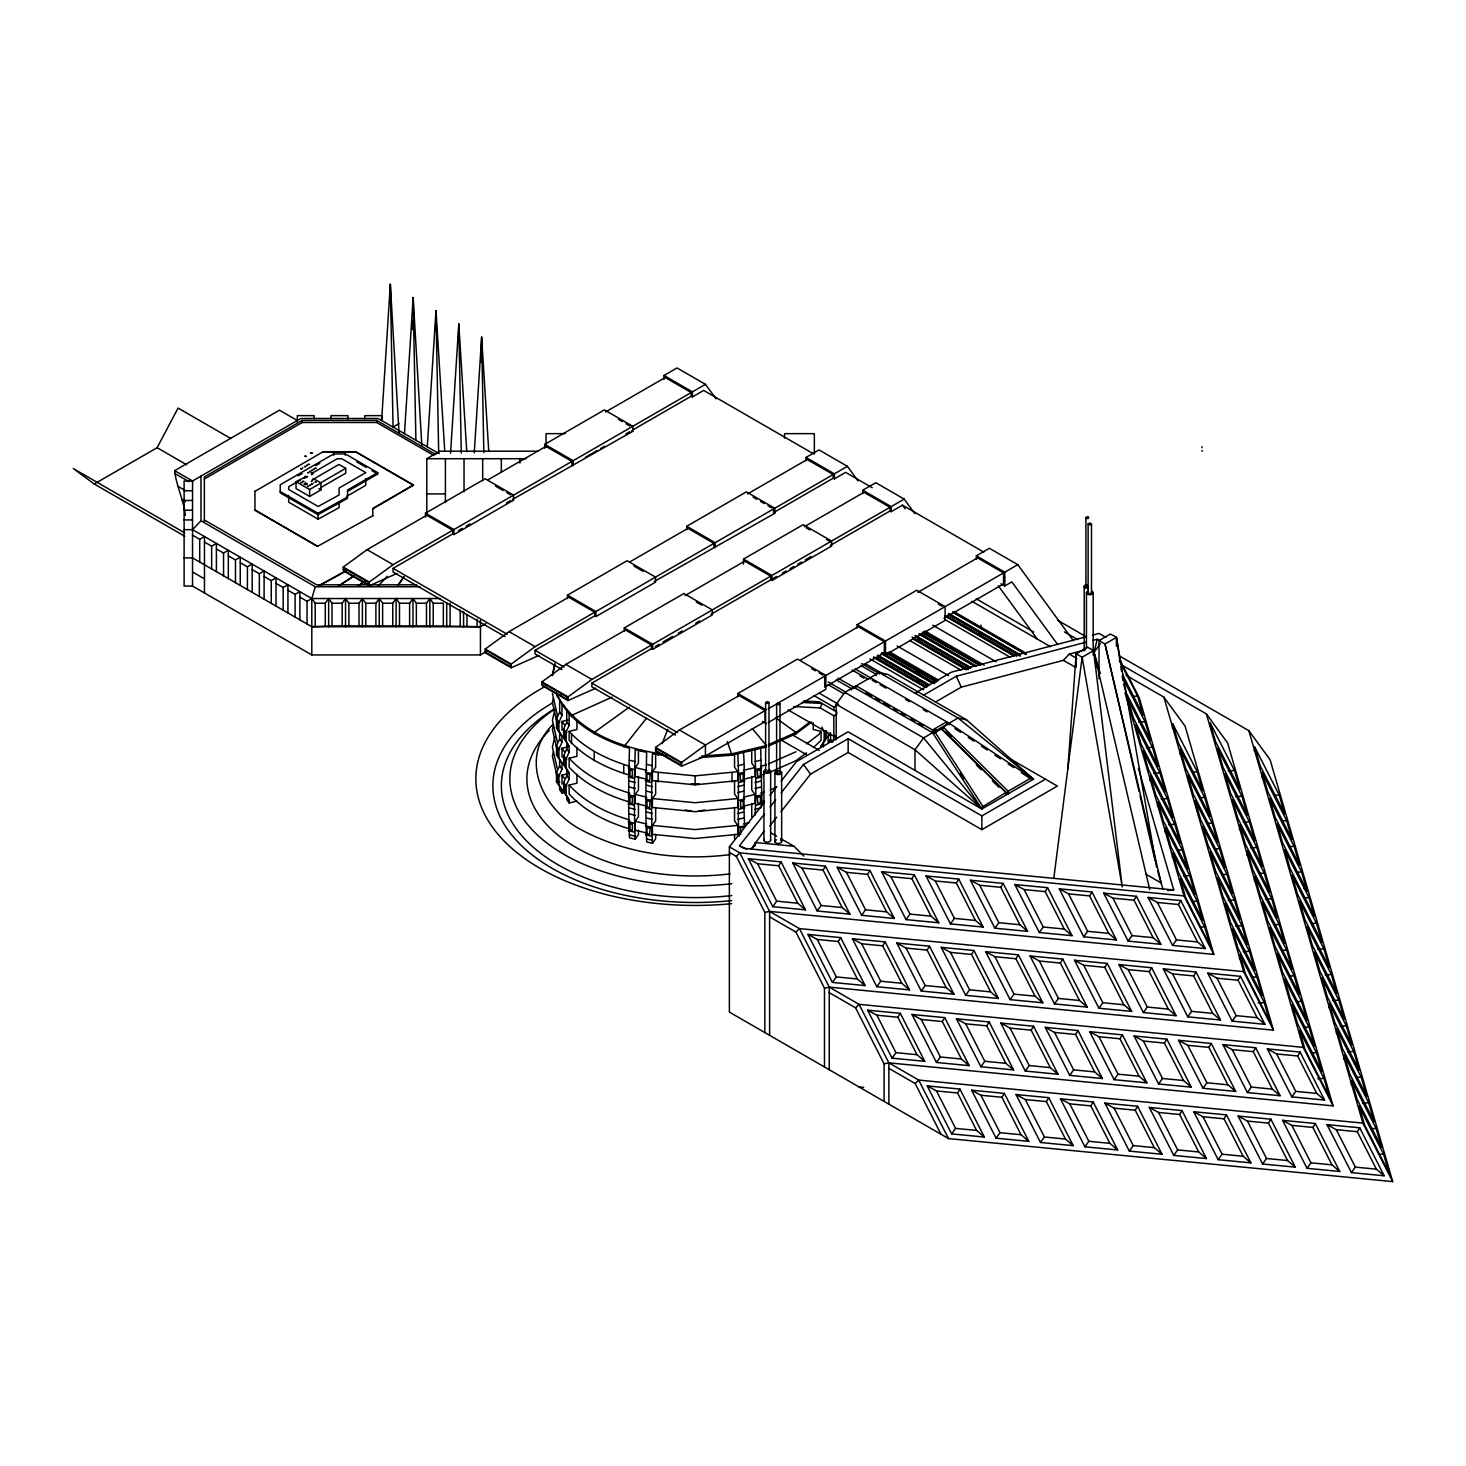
<?xml version="1.0" encoding="UTF-8"?>
<svg xmlns="http://www.w3.org/2000/svg" width="1466" height="1466" viewBox="0 0 1466 1466"><rect width="100%" height="100%" fill="white"/><g stroke="black" fill="none" stroke-linecap="round" stroke-linejoin="round"><path stroke-width="1.5" d="M389.956 302.674L390.322 284.386L399.009 432.672M412.496 329.593L412.679 320.431M412.826 313.577L413.155 297.561L421.841 445.866M435.549 331.334L435.988 310.737L444.674 450.007M458.528 337.638L458.803 323.913L466.774 451.766M481.123 362.267L481.636 337.088L488.746 451.253M399.009 423.656L393.053 427.101L390.322 284.386L381.636 420.504L381.636 415.629L364.777 415.629L364.777 418.891M404.469 433.679L413.155 297.561L415.886 440.276M427.284 446.855L435.988 310.737L438.701 453.452M450.557 453.232L458.803 323.913L461.277 453.031M474.251 452.811L481.636 337.088L483.835 452.627M1067.834 768.752L1076.172 653.781L1087.607 647.184L1093.563 650.611L1149.729 889.587M1150.077 780.663L1150.407 776.32L1174.852 824.295L1180.35 843.188L1155.904 795.213L1150.407 776.32M1157.535 806.318L1157.865 801.957L1182.311 849.95L1187.808 868.843L1163.363 820.85L1157.865 801.957M1172.433 728.162L1172.763 723.819L1197.209 771.794L1202.706 790.687L1178.261 742.712L1172.763 723.819M1164.994 831.955L1165.323 827.612L1189.769 875.587L1195.248 894.48L1170.803 846.505L1165.323 827.612M1179.892 753.817L1180.222 749.456L1204.667 797.449L1210.165 816.342L1185.719 768.349L1180.222 749.456M1172.433 857.61L1172.763 853.249L1197.209 901.242L1202.706 920.135L1178.261 872.142L1172.763 853.249M1239.521 829.554L1239.851 825.193L1264.297 873.186L1269.794 892.079L1245.349 844.086L1239.851 825.193M1254.42 751.398L1254.749 747.055L1279.195 795.03L1284.692 813.942L1260.247 765.948L1254.749 747.055M1246.98 855.191L1247.309 850.848L1271.755 898.823L1277.234 917.716L1252.789 869.741L1247.309 850.848M1239.521 958.984L1239.851 954.623L1264.297 1002.616L1269.794 1021.509L1245.349 973.516L1239.851 954.623M1261.878 777.053L1262.208 772.692L1286.653 820.685L1292.151 839.578L1267.705 791.585L1262.208 772.692M1254.42 880.846L1254.749 876.485L1279.195 924.478L1284.692 943.371L1260.247 895.378L1254.749 876.485M1328.947 1007.857L1329.295 1003.514L1353.723 1051.488L1359.22 1070.4L1334.775 1022.407L1329.295 1003.514M1336.406 1033.512L1336.735 1029.15L1361.181 1077.143L1366.678 1096.037L1342.233 1048.062L1336.735 1029.15M1343.864 1059.148L1344.194 1054.805L1368.639 1102.78L1374.137 1121.692L1349.691 1073.698L1344.194 1054.805M1351.322 1084.803L1351.652 1080.442L1376.098 1128.435L1381.577 1147.328L1357.131 1099.353L1351.652 1080.442M1053.834 878.042L1082.128 657.226L1093.563 650.611L1122.241 886.93L1082.128 657.226L1076.172 653.781L1076.172 667.25M765.619 702.58L767.213 701.554L768.972 702.471L768.972 771.318L767.378 772.344L765.619 771.428L765.619 702.58L767.378 703.497L768.972 702.471M776.614 703.863L778.208 702.837L779.967 703.772L779.967 772.619L778.373 773.627L776.614 772.71L776.614 703.863L778.373 704.78L779.967 703.772M776.614 772.71L777.768 771.739M855.173 668.991L949.07 723.196L941.154 728.694L1007.692 794.096L1008.15 791.237L1031.276 777.878L1030.873 778.941L1021.381 772.655M638.443 830.196L638.443 834.685L635.218 839.175L629.482 837.801C628.144 808.023 628.657 778.354 629.482 748.301C600.125 739.322 567.892 722.775 556.292 692.648M635.218 839.175C633.88 809.397 634.393 779.729 635.218 749.676L646.689 752.425C645.865 782.477 645.352 812.127 646.689 841.924L652.425 843.298L655.65 838.79L655.65 834.319M652.425 843.298C651.087 813.502 651.6 783.834 652.425 753.781L666.847 755.815M554.826 663.548L552.407 675.588L554.826 664.923M553.378 698.164L552.407 702.434L557.263 723.764M554.826 709.672L552.407 720.337L557.263 741.668M553.378 725.029L552.407 729.28L557.263 750.61M554.826 736.518L552.407 747.184L557.263 768.514M553.378 751.875L552.407 756.144L557.263 777.456M832.926 741.668L834.374 735.254M835.345 739.945L836.316 735.675M1100.306 673.572L1094.112 652.297L1097.209 639.249L1100.141 640.935M420.027 586.766L315.3 586.766L311.8 598.531L311.8 654.935L480.445 654.935L486.309 651.545M739.047 836.133C737.215 808.499 739.579 781.506 737.764 753.781M739.047 827.19L744.783 825.816C742.749 801.371 745.479 777.108 743.5 752.425M754.972 815.316C756.474 793.418 755.613 771.776 754.972 749.676M754.972 809.342L760.707 807.968L761.99 803.808L760.707 748.301M1085.903 517.571C1089.806 514.163 1089.385 521.145 1085.903 517.571L1085.903 586.418L1088.358 587.316M1088.12 523.912L1089.898 522.977L1091.492 524.003L1091.492 592.85L1089.733 593.785L1088.12 592.759L1088.12 523.912L1089.733 524.938L1091.492 524.003M1085.903 586.418L1087.222 585.502M934.648 733.275L941.154 728.694L940.751 729.756M943.133 728.382L943.536 727.319L1008.15 791.237L1007.747 792.3M949.253 724.845L949.656 723.783M982.238 807.015L1005.768 792.611L1005.364 793.674M662.156 743.592L667.763 729.335M793.784 706.539L820.209 707.913L822.078 703.478L802.269 702.452M565.913 792.098L562.009 793.033L562.009 790.046L558.894 784.823L558.894 775.88L562.009 769.174L562.009 763.2L558.894 757.977L558.894 749.034L562.009 742.309L562.009 736.353L556.512 727.814L556.512 718.871L559.645 712.146L559.645 700.217M562.009 736.353L558.894 731.131L558.894 722.17L562.009 715.463L562.009 703.533M576.926 801.114L569.138 802.965L569.138 799.978L566.023 794.755L566.023 785.813L569.138 779.106L569.138 773.132L566.023 767.909L566.023 758.967L569.138 752.241L569.138 746.286L563.64 737.746L563.64 728.804L566.756 722.078L566.756 710.149M562.009 763.2L556.512 754.66L556.512 745.718L559.645 739.011L559.645 733.037M569.138 746.286L566.023 741.063L566.023 732.102L569.138 725.395L569.138 713.466M569.138 773.132L563.64 764.592L563.64 755.65L566.756 748.943L566.756 742.969M562.009 790.046L556.512 781.525L556.512 772.564L559.645 765.857L559.645 759.883M569.138 799.978L563.64 791.457L563.64 782.496L566.756 775.789L566.756 769.815M184.734 532.891L73.3 468.552L94.245 484L157.119 447.698L178.064 408.061L230.858 438.536M751.123 849.199L763.896 831.24M826.531 737.746L821.052 746.286L826.531 737.746L826.531 731.039M828.162 736.353L830.544 733.037L830.544 739.011L828.162 742.309L828.162 736.353L830.251 732.872M805.512 909.855L797.742 903.221L778.666 865.783L781.066 861.88L748.338 858.71L772.784 906.684L805.512 909.855L781.066 861.88M849.932 914.161L842.162 907.527L823.086 870.089L825.486 866.168L792.758 862.998L817.203 910.991L849.932 914.161L825.486 866.168M894.352 918.467L886.582 911.834L867.505 874.377L869.906 870.474L837.178 867.304L861.623 915.297L894.352 918.467L869.906 870.474M865.142 985.592L857.353 978.958L838.277 941.52L840.696 937.599L807.968 934.428L832.413 982.422L865.142 985.592L840.696 937.599M938.771 922.774L931.002 916.14L911.925 878.684L914.326 874.781L881.597 871.61L906.043 919.603L938.771 922.774L914.326 874.781M909.561 989.898L901.773 983.265L882.697 945.808L885.116 941.905L852.387 938.735L876.833 986.728L909.561 989.898L885.116 941.905M983.191 927.062L975.421 920.446L956.345 882.99L958.746 879.087L926.017 875.917L950.463 923.892L983.191 927.062L958.746 879.087M953.981 994.205L946.193 987.571L927.117 950.115L929.536 946.211L896.807 943.041L921.253 991.034L953.981 994.205L929.536 946.211M924.753 1061.329L916.983 1054.695L897.907 1017.239L900.326 1013.336L867.597 1010.166L892.043 1058.159L924.753 1061.329L900.326 1013.336M1027.611 931.368L1019.841 924.734L1000.765 887.297L1003.165 883.393L970.437 880.223L994.883 928.198L1027.611 931.368L1003.165 883.393M998.401 998.493L990.613 991.877L971.537 954.421L973.955 950.518L941.227 947.348L965.673 995.322L998.401 998.493L973.955 950.518M969.173 1065.635L961.403 1059.002L942.326 1021.545L944.745 1017.642L912.017 1014.472L936.462 1062.465L969.173 1065.635L944.745 1017.642M1072.031 935.675L1064.261 929.041L1045.185 891.603L1047.585 887.7L1014.857 884.529L1039.302 932.504L1072.031 935.675L1047.585 887.7M1042.821 1002.799L1035.033 996.165L1015.956 958.727L1018.375 954.824L985.647 951.654L1010.092 999.629L1042.821 1002.799L1018.375 954.824M1013.611 1069.923L1005.823 1063.308L986.746 1025.852L989.165 1021.949L956.437 1018.778L980.882 1066.753L1013.611 1069.923L989.165 1021.949M984.382 1137.066L976.613 1130.433L957.536 1092.976L959.937 1089.073L927.208 1085.903L951.654 1133.896L984.382 1137.066L959.937 1089.073M1116.451 939.981L1108.681 933.347L1089.605 895.909L1092.005 891.988L1059.277 888.817L1083.722 936.811L1116.451 939.981L1092.005 891.988M1087.241 1007.105L1079.452 1000.472L1060.376 963.034L1062.795 959.112L1030.067 955.942L1054.512 1003.935L1087.241 1007.105L1062.795 959.112M1058.031 1074.23L1050.242 1067.596L1031.166 1030.158L1033.585 1026.255L1000.857 1023.085L1025.302 1071.06L1058.031 1074.23L1033.585 1026.255M1028.802 1141.354L1021.032 1134.739L1001.956 1097.283L1004.357 1093.379L971.628 1090.209L996.074 1138.184L1028.802 1141.354L1004.357 1093.379M1160.87 944.287L1153.101 937.654L1134.024 900.197L1136.425 896.294L1103.696 893.124L1128.142 941.117L1160.87 944.287L1136.425 896.294M1131.66 1011.412L1123.872 1004.778L1104.796 967.34L1107.215 963.419L1074.486 960.248L1098.932 1008.242L1131.66 1011.412L1107.215 963.419M1102.45 1078.536L1094.662 1071.903L1075.586 1034.465L1078.005 1030.543L1045.276 1027.373L1069.722 1075.366L1102.45 1078.536L1078.005 1030.543M1073.222 1145.661L1065.452 1139.027L1046.376 1101.589L1048.776 1097.686L1016.048 1094.516L1040.494 1142.49L1073.222 1145.661L1048.776 1097.686M1205.29 948.575L1197.52 941.96L1178.444 904.504L1180.845 900.6L1148.116 897.43L1172.562 945.405L1205.29 948.575L1180.845 900.6M1176.08 1015.718L1168.31 1009.084L1149.216 971.628L1151.635 967.725L1118.906 964.555L1143.352 1012.548L1176.08 1015.718L1151.635 967.725M1146.87 1082.843L1139.082 1076.209L1120.006 1038.753L1122.425 1034.849L1089.696 1031.679L1114.142 1079.672L1146.87 1082.843L1122.425 1034.849M1117.642 1149.967L1109.872 1143.333L1090.796 1105.895L1093.196 1101.974L1060.468 1098.804L1084.913 1146.797L1117.642 1149.967L1093.196 1101.974M1220.5 1020.006L1212.73 1013.391L1193.654 975.935L1196.054 972.031L1163.326 968.861L1187.772 1016.836L1220.5 1020.006L1196.054 972.031M1191.29 1087.149L1183.502 1080.515L1164.425 1043.059L1166.844 1039.156L1134.116 1035.986L1158.561 1083.979L1191.29 1087.149L1166.844 1039.156M1162.062 1154.273L1154.292 1147.64L1135.215 1110.183L1137.616 1106.28L1104.888 1103.11L1129.333 1151.103L1162.062 1154.273L1137.616 1106.28M1264.92 1024.313L1257.15 1017.697L1238.074 980.241L1240.474 976.338L1207.746 973.167L1232.191 1021.142L1264.92 1024.313L1240.474 976.338M1235.71 1091.437L1227.922 1084.822L1208.845 1047.365L1211.264 1043.462L1178.536 1040.292L1202.981 1088.267L1235.71 1091.437L1211.264 1043.462M1206.481 1158.58L1198.712 1151.946L1179.635 1114.49L1182.036 1110.587L1149.326 1107.416L1173.753 1155.41L1206.481 1158.58L1182.036 1110.587M1280.13 1095.743L1272.341 1089.11L1253.265 1051.672L1255.684 1047.769L1222.956 1044.598L1247.401 1092.573L1280.13 1095.743L1255.684 1047.769M1250.901 1162.868L1243.131 1156.253L1224.055 1118.796L1226.456 1114.893L1193.745 1111.723L1218.173 1159.698L1250.901 1162.868L1226.456 1114.893M1324.549 1100.05L1316.761 1093.416L1297.685 1055.978L1300.104 1052.075L1267.375 1048.905L1291.821 1096.88L1324.549 1100.05L1300.104 1052.075M1295.321 1167.174L1287.551 1160.541L1268.475 1123.103L1270.875 1119.199L1238.165 1116.029L1262.611 1164.004L1295.321 1167.174L1270.875 1119.199M1339.741 1171.481L1331.971 1164.847L1312.895 1127.409L1315.295 1123.506L1282.585 1120.336L1307.031 1168.31L1339.741 1171.481L1315.295 1123.506M1384.161 1175.787L1376.391 1169.153L1357.314 1131.715L1359.733 1127.794L1327.005 1124.624L1351.45 1172.617L1384.161 1175.787L1359.733 1127.794M397.414 586.088L403.865 576.633M397.414 586.363L403.865 576.908M772.784 906.684L776.705 901.187L797.742 903.221M817.203 910.991L821.125 905.493L842.162 907.527M861.623 915.297L865.545 909.8L886.582 911.834M832.413 982.422L836.335 976.924L857.353 978.958M1094.112 652.297L1100.361 643.537M906.043 919.603L909.965 914.106L931.002 916.14M876.833 986.728L880.754 981.23L901.773 983.265M950.463 923.892L954.384 918.394L975.421 920.446M921.253 991.034L925.174 985.537L946.193 987.571M892.043 1058.159L895.946 1052.661L916.983 1054.695M994.883 928.198L998.804 922.7L1019.841 924.734M965.673 995.322L969.594 989.825L990.613 991.877M936.462 1062.465L940.366 1056.968L961.403 1059.002M1039.302 932.504L1043.224 927.007L1064.261 929.041M1010.092 999.629L1014.014 994.131L1035.033 996.165M980.882 1066.753L984.785 1061.256L1005.823 1063.308M1083.722 936.811L1087.644 931.313L1108.681 933.347M951.654 1133.896L955.575 1128.399L976.613 1130.433M1054.512 1003.935L1058.434 998.438L1079.452 1000.472M1025.302 1071.06L1029.205 1065.562L1050.242 1067.596M1128.142 941.117L1132.064 935.62L1153.101 937.654M996.074 1138.184L999.995 1132.687L1021.032 1134.739M1098.932 1008.242L1102.853 1002.744L1123.872 1004.778M1069.722 1075.366L1073.625 1069.868L1094.662 1071.903M1172.562 945.405L1176.483 939.926L1197.52 941.96M1040.494 1142.49L1044.415 1136.993L1065.452 1139.027M1143.352 1012.548L1147.273 1007.05L1168.31 1009.084M1114.142 1079.672L1118.045 1074.175L1139.082 1076.209M1084.913 1146.797L1088.835 1141.299L1109.872 1143.333M1187.772 1016.836L1191.693 1011.357L1212.73 1013.391M1158.561 1083.979L1162.483 1078.481L1183.502 1080.515M1129.333 1151.103L1133.255 1145.606L1154.292 1147.64M1232.191 1021.142L1236.113 1015.645L1257.15 1017.697M1202.981 1088.267L1206.903 1082.769L1227.922 1084.822M1173.753 1155.41L1177.674 1149.912L1198.712 1151.946M1247.401 1092.573L1251.323 1087.076L1272.341 1089.11M1218.173 1159.698L1222.094 1154.2L1243.131 1156.253M1291.821 1096.88L1295.742 1091.382L1316.761 1093.416M1262.611 1164.004L1266.514 1158.507L1287.551 1160.541M1307.031 1168.31L1310.934 1162.813L1331.971 1164.847M1351.45 1172.617L1355.354 1167.119L1376.391 1169.153M325.287 625.927L325.287 603.222L328.659 598.531L332.031 603.222L332.031 625.927L311.8 626.733L192.541 557.886L184.111 557.886M342.146 625.927L342.146 603.222L345.536 598.531L348.908 603.222L348.908 625.927L332.031 625.927M359.023 625.927L359.023 603.222L362.395 598.531L365.767 603.222L365.767 625.927L348.908 625.927M375.882 625.927L375.882 603.222L379.254 598.531L382.626 603.222L382.626 625.927L365.767 625.927M392.741 625.927L392.741 603.222L396.113 598.531L399.485 603.222L399.485 625.927L382.626 625.927M409.619 625.927L409.619 603.222L412.991 598.531L416.362 603.222L416.362 625.927L399.485 625.927M426.478 625.927L426.478 603.222L429.85 598.531L433.221 603.222L433.221 625.927L416.362 625.927M552.792 724.552C517.626 759.516 543.794 810.955 582.167 830.287C627.228 854.128 679.656 861 729.903 854.641M646.689 779.271L635.218 776.522L635.218 767.579L638.443 763.071L638.443 749.657M646.689 806.117L635.218 803.368L635.218 794.425L638.443 789.936L638.443 776.504M649.566 774.488L646.964 773.865L646.964 780.059L649.566 780.682L650.226 773.59M734.539 753.762L734.539 767.194L737.764 771.684L737.764 780.645L695.086 784.823L652.425 780.645L652.425 771.684L655.65 767.194L655.65 753.762M646.689 832.963L635.218 830.232L635.218 821.272L638.443 816.782L638.443 803.35M649.566 801.352L646.964 800.711L646.964 806.923L649.566 807.546L650.226 800.436M734.539 780.627L734.539 794.041L737.764 798.549L737.764 807.491L695.086 811.669L652.425 807.491L652.425 798.549L655.65 794.041L655.65 780.627M649.566 828.198L646.964 827.575L646.964 833.769L649.566 834.392L650.226 827.3M734.539 807.473L734.539 820.887L737.764 825.395L737.764 834.337L695.086 838.515L652.425 834.337L652.425 825.395L655.65 820.887L655.65 807.473M813.245 722.793L813.245 729.5L821.052 731.369L818.669 734.686L806.465 743.867M836.206 739.67L836.206 704.266L844.819 692.41L879.27 672.528L887.883 674.433L966.662 719.916L1033.512 779.179L981.853 809.012L848.136 731.809L796.459 761.642L781.085 781.176M1120.116 656.347L1248.83 730.654L1270.087 759.7L1392.7 1181.614L948.502 1138.587L729.372 1012.09L729.372 846.835L764.317 802.47M769.907 795.36L776.888 786.491M1138.441 768.477L1173.735 889.972L743.867 848.319L739.469 845.79L764.519 813.96M770.09 806.886L775.661 799.813M781.231 792.758L803.496 764.464L848.136 738.699L981.853 815.902L1045.441 779.179M751.545 849.107L755.723 843.793M769.723 825.999L776.76 817.057M780.993 811.706L810.533 774.158L848.136 752.461L981.853 829.664L1057.371 786.069L1006.079 756.456M646.433 718.285L623.746 746.927M935.528 702.012L961.238 687.151L1063.418 660.341L1069.245 654.074L1085.445 649.823M184.111 529.666L192.541 529.666L200.989 520.778L200.989 476.12M377.843 586.363L387.281 576.303M736.317 856.346L739.817 852.864L1184.015 895.891L1213.83 954.421L769.613 911.394L764.849 912.383L736.317 856.346L729.372 852.351M795.928 932.083L799.428 928.601L1243.644 971.628L1273.459 1030.158L829.243 987.131L824.478 988.121L795.928 932.083L769.613 916.891M855.558 1007.82L859.058 1004.338L1303.256 1047.365L1333.07 1105.877L888.872 1062.85L884.108 1063.858L855.558 1007.82L829.243 992.629M941.025 1134.281L915.187 1083.557L918.687 1080.075L1362.885 1123.103L1392.7 1181.614M358.144 586.034L363.385 581.855M358.144 586.308L365.144 580.738M809.947 721.968L795.983 732.469L768.404 744.673M768.404 746.066L795.983 733.843L811.688 722.023M806.465 752.809L795.983 760.689L770.383 772.032M813.428 747.568L821.052 740.312L821.052 731.369M396.938 573.481L369.249 585.795L343.227 570.769L343.227 567.104L367.086 549.658L426.716 515.244L452.719 530.252L452.719 533.917L393.09 568.35L393.09 572.015L505.129 636.702M369.249 585.795L369.249 582.112L393.09 564.685L452.719 530.252M538.92 655.449L511.213 667.763L485.209 652.736L485.209 649.072L509.069 631.626L568.68 597.212L594.701 612.22L594.701 615.903L535.072 650.318L535.072 653.983L562.009 669.541M511.213 667.763L511.213 664.08L535.072 646.653L594.701 612.22M595.709 688.232L568.02 700.546L541.999 685.538L541.999 681.855L565.858 664.41L625.469 629.995L651.49 645.003L651.49 648.687L591.861 683.101L591.861 686.784L675.533 735.089M568.02 700.546L568.02 696.881L591.861 679.436L651.49 645.003M655.577 747.44L679.436 729.995L739.066 695.562L765.069 710.589L765.069 721.602L705.439 756.035L681.598 766.132L655.577 751.105L655.577 747.44L681.598 762.448L681.598 766.132M681.598 762.448L705.439 745.003L765.069 710.589M629.354 707.125L594.188 732.469L594.188 733.843M338.463 585.924L353.782 575.936M338.463 586.198L353.782 576.211M185.394 515.409C183.763 500.071 176.287 486.016 174.656 470.659L279.438 410.187L297.323 420.504M435.823 454.533L376.744 420.43L302.198 420.43L204.36 476.926L204.36 522.024M204.36 478.997L302.198 422.501L376.744 422.501L433.844 455.468M254.956 491.367L323.161 451.711L355.798 451.711L413.485 485.026L372.822 508.775M377.715 472.638L345.316 453.929L333.643 453.929L280.244 484.751L280.244 492.869L317.994 514.658L347.515 498.422L347.515 490.065L377.715 472.638L377.715 474.013L347.515 491.44M298.038 475.845L301.996 473.573M315.85 465.583L319.79 463.293M313.211 478.502L320.981 482.992L320.981 489.882L309.638 496.424L296.04 488.563L296.04 481.691C319.405 469.688 298.807 482.699 305.679 476.12M300.31 480.06L288.674 486.767L288.674 489.479L318.14 506.485L339.086 494.958L339.086 488.05L365.785 472.638L341.816 458.785L337.125 458.785L311.928 473.335M199.706 562.009L199.706 539.305L204.47 536.556L204.47 592.96M312.13 479.932L338.958 464.447L345.719 468.35L345.719 473.188L320.816 487.573M320.816 482.735L345.719 468.35M211.635 568.9L211.635 546.195L216.4 543.446L216.4 571.648M296.04 481.691L309.638 489.534L320.981 482.992M223.547 575.771L223.547 553.085L228.329 550.336L228.329 578.539M235.476 582.662L235.476 559.975L240.241 557.208L240.241 585.41M346.709 496.314L365.785 485.301L365.785 478.521M426.789 513.393L426.789 458.711L439.8 451.198L537.765 451.198M247.406 589.552L247.406 566.847L252.17 564.098L252.17 592.301M259.335 596.442L259.335 573.737L264.1 570.989L264.1 599.191M413.485 485.026L372.822 508.5L372.822 515.977M271.247 603.314L271.247 580.628L276.029 577.861L276.029 606.081M283.176 610.204L283.176 587.5L287.941 584.751L287.941 612.953M425.506 517.113L425.506 513.173L485.136 478.741L513.54 495.142L513.54 500.181L453.91 534.614L452.719 533.917M544.766 448.248L544.766 444.326L604.395 409.894L632.781 426.294L632.781 431.334L512.349 499.503L513.54 500.181M664.006 379.401L664.006 375.479L677.035 367.948L705.439 384.349L716.013 398.825M488.251 479.694L545.957 446.397L571.96 461.405L571.96 465.07M605.586 411.964L665.197 377.532L691.219 392.558L691.219 396.223L633.514 429.538M295.106 617.094L295.106 594.39L299.87 591.641L299.87 619.843M307.035 623.966L307.035 601.28L311.8 598.531L440.386 598.531M425.506 513.173L453.91 529.556L571.96 461.405M544.766 444.326L573.151 460.709L691.219 392.558M664.006 375.479L692.41 391.862L705.439 384.349M458.491 530.6L462.34 528.365M466.188 526.147L470.036 523.93M506.576 502.838L510.425 500.602M585.429 457.3L596.974 450.648M600.822 448.413L604.67 446.195M625.817 433.991L629.665 431.755M691.219 396.223L692.41 396.919L703.68 390.414L813.355 453.727M311.8 626.733L480.445 626.733L485.814 623.636M567.489 598.513L567.489 595.141L627.118 560.708L655.504 577.109L655.504 582.167L595.892 616.581L594.701 615.903M686.748 529.666L686.748 526.294L746.359 491.861L774.763 508.262L774.763 513.32L654.312 581.471L655.504 582.167M805.988 460.819L805.988 457.447L819.018 449.934L847.403 466.316L857.995 480.793M630.233 561.68L687.939 528.365L713.942 543.373L713.942 547.038M747.55 493.932L807.18 459.518L833.201 474.526L833.201 478.191L773.572 512.624L773.572 508.959M567.489 595.141L595.892 611.542L713.942 543.373M686.748 526.294L715.133 542.695L833.201 474.526M805.988 457.447L834.392 473.83L847.403 466.316M833.201 478.191L834.392 478.887L845.662 472.382L872.16 487.683M624.278 631.296L624.278 627.924L683.907 593.51L712.311 609.893L712.311 614.95L652.682 649.365L651.49 648.687M743.537 564.135L743.537 559.077L803.148 524.663L831.552 541.046L831.552 546.103L771.922 580.518L770.731 579.84L770.731 576.156L744.728 561.148L685.098 595.562M862.778 493.602L862.778 490.23L875.807 482.717L904.192 499.1L914.784 513.576M804.358 526.715L863.969 492.301L889.99 507.309L889.99 510.993L830.361 545.407L831.552 546.103M624.278 627.924L652.682 644.325L770.731 576.156M743.537 559.077L771.922 575.478L889.99 507.309M862.778 490.23L891.181 506.631L904.192 499.1M655.339 646.469L659.187 644.234M663.017 642.016L672.637 636.464M678.41 633.129L682.258 630.911M695.727 623.142L699.575 620.924M711.102 614.254L776.504 576.505M782.276 573.169L786.124 570.952M789.972 568.735L793.821 566.517M797.669 564.282L801.517 562.064M805.347 559.847L811.119 556.512M889.99 510.993L891.181 511.671L902.451 505.165L983.686 552.059M737.856 696.863L737.856 693.51L797.486 659.077L825.889 675.478L825.889 689.24L768.184 722.555M857.115 624.663L916.745 590.23L945.13 606.631L945.13 620.393L885.501 654.826L885.501 641.045L857.115 624.663L857.115 628.016M976.356 559.169L976.356 555.816L989.385 548.284L1017.789 564.685L1073.369 640.679M800.601 660.03L858.306 626.715L884.31 641.741L884.31 652.755L824.698 687.169L824.698 676.156M917.936 592.301L977.547 557.868L1003.569 572.894L1003.569 583.908L943.939 618.322M768.184 708.793L884.31 641.741M885.501 641.045L1003.569 572.894M976.356 555.816L1004.76 572.198L1017.789 564.685M1000.966 583.78L1004.76 585.979L1011.833 581.892L1057.572 644.399M919.09 641.1L919.09 638.351L919.09 641.1L968.403 669.577M917.899 640.422L917.899 637.655L917.899 640.422L911.98 636.995M814.051 695.672L833.824 707.088L836.994 705.256M981.432 627.54L980.846 625.121M820.209 707.913L833.824 715.775L836.994 713.924M979.655 632.689L979.655 635.456L979.655 632.689L948.081 614.474M981.432 635.804L981.432 633.037L981.432 635.804L1016.964 656.292M917.295 671.062L917.295 673.81L917.295 671.062L885.721 652.828M919.09 674.158L919.09 671.391L919.09 674.158L934.868 683.266M917.295 679.308L917.295 682.075L917.295 679.308L877.841 656.53M919.09 682.405L919.09 679.656L919.09 682.405L926.97 686.968M915.114 693.143L951.471 672.143L1085.83 636.885M923.378 695.25L956.363 676.211L1086.214 642.126M856.181 687.224L856.181 685.85L932.578 729.958L946.688 721.822L946.688 723.196M932.578 731.332L936.114 729.298M1099.042 678.74L1099.042 640.569L1110.477 633.972L1116.432 637.417L1156.546 867.121M1120.171 662.302L1116.432 637.417L1104.997 644.014L1099.042 640.569M280.244 491.495L317.994 513.283L347.515 497.047M288.674 495.361L288.674 502.142L318.14 519.147L339.086 507.639L339.086 502.453M254.956 491.092L254.956 510.205L317.554 546.36L372.822 515.702M318.672 585.795L346.324 570.586M318.672 586.07L346.324 570.86M612.147 697.101L571.52 715.408L571.52 716.782M768.404 763.951L795.983 751.746M770.383 789.936L776.284 787.315M1092.445 635.144L1099.042 633.422L1106.005 637.435M1092.811 640.404L1097.209 639.249M557.263 696.9L557.263 695.525L561.643 694.389M311.562 474.288L311.562 473.353M305.24 483.029C300.897 485.228 310.462 485.228 306.119 483.029M433.221 625.927L480.445 626.733M562.009 730.38L562.009 721.437L567.855 720.026M557.172 721.144L558.253 722.646L559.81 722.28M569.138 731.369C584.916 748.705 607.217 759.571 629.482 766.205L629.482 775.148C607.217 768.514 584.916 757.665 569.138 740.312L569.138 731.369L576.926 729.5L576.926 720.557M565.381 732.597L565.381 738.791L564.3 731.076L565.381 732.597L566.939 732.212M564.3 737.27L565.858 736.903M562.009 757.226L562.009 748.283L567.855 746.89M558.253 749.511L558.253 755.705L557.172 747.99L558.253 749.511L559.81 749.126M569.138 758.215C584.916 775.569 607.217 786.417 629.482 793.051L629.482 802.012C607.217 795.36 584.916 784.512 569.138 767.176L569.138 758.215L576.926 756.346L576.926 747.403M565.381 759.443L565.381 765.637L564.3 757.922L565.381 759.443L566.939 759.058M562.009 784.09L562.009 775.129L567.855 773.736M559.81 782.184L558.253 782.551L557.172 781.048L557.172 774.836L558.253 776.357L559.81 775.99M569.138 785.061C584.916 802.415 607.217 813.264 629.482 819.897L629.482 828.858C607.217 822.206 584.916 811.358 569.138 794.022L569.138 785.061L576.926 783.21L576.926 774.25M565.381 786.289L565.381 792.483L564.3 784.786L565.381 786.289L566.939 785.923M699.429 757.629L732.029 755.155L766.443 746.927M737.764 765.728L743.5 764.354M754.972 761.605L760.707 760.231M652.425 771.684L695.086 775.862L737.764 771.684M743.5 770.31L754.972 767.579L754.972 776.522L743.5 779.271M760.707 766.205L766.443 764.831M739.047 773.48L744.783 772.124M756.254 769.375L761.99 768.001M740.605 774.488L743.225 773.865L743.225 780.059L740.605 780.682L739.964 773.59M757.812 770.383L760.433 769.76L760.433 775.954L757.812 776.577L757.171 769.485M760.707 775.148L764.519 774.231M739.047 782.441L744.783 781.066M756.254 778.318L761.99 776.962M737.764 786.601L743.5 785.245M754.972 782.496L760.707 781.121M737.764 792.575L743.5 791.2M754.972 788.451L760.707 787.095M737.764 798.549L695.086 802.727L652.425 798.549M743.5 797.174L754.972 794.425L754.972 803.368L743.5 806.117M760.707 793.051L764.519 792.135M739.047 800.344L744.783 798.97M756.254 796.221L761.99 794.847M757.812 797.229L760.433 796.606L760.433 802.8L757.812 803.423L757.171 796.331M760.707 802.012L764.519 801.096M739.047 809.287L744.783 807.913M756.254 805.182L761.99 803.808M737.764 813.465L743.5 812.091M737.764 819.421L743.5 818.046M737.764 825.395L695.086 829.573L652.425 825.395M743.5 824.02L749.236 822.646M739.964 827.3L743.225 827.575M1167.577 890.54L1173.735 889.972M311.342 474.782L313.028 473.811L311.342 472.84M311.342 481.673L312.808 480.207M701.609 756.09L732.029 753.781L766.443 745.553L752.26 728.51M1133.456 696.295L1137.598 696.075L1143.077 714.968L1122.718 674.983M1138.844 722.06L1145.038 721.712L1150.535 740.605L1126.09 692.63L1123.652 684.219M1146.302 747.697L1152.496 747.367L1157.993 766.26L1133.548 718.267L1128.05 699.374L1152.496 747.367M1153.76 773.352L1159.954 773.003L1165.452 791.897L1141.006 743.922L1135.509 725.029L1159.954 773.003M1193.086 772.032L1197.209 771.794M1228.27 770.859L1234.464 770.511L1239.943 789.404L1215.497 741.43L1210.018 722.518L1234.464 770.511M1161.219 798.988L1167.412 798.658L1172.892 817.552L1148.446 769.558L1142.967 750.665L1167.412 798.658M1200.544 797.669L1204.667 797.449M1235.746 796.588L1241.94 796.24L1247.419 815.133L1222.974 767.158L1217.495 748.265L1241.94 796.24M1275.072 795.268L1279.195 795.03M1168.659 824.643L1174.852 824.295M1208.002 823.324L1212.125 823.086L1217.623 841.979L1193.177 794.004L1187.68 775.111L1212.125 823.086M1243.186 822.224L1249.38 821.895L1254.878 840.788L1230.432 792.794L1224.953 773.901L1249.38 821.895M1282.53 820.905L1286.653 820.685M1178.188 850.17L1182.311 849.95M1215.442 848.961L1219.584 848.741L1225.063 867.634L1200.617 819.641L1195.138 800.748L1219.584 848.741M1250.645 847.879L1256.838 847.531L1262.336 866.424L1237.89 818.449L1232.393 799.556L1256.838 847.531M1289.97 846.56L1294.112 846.322L1299.591 865.233L1275.145 817.24L1269.666 798.347L1294.112 846.322M1183.575 875.935L1189.769 875.587M1222.901 874.616L1227.024 874.377L1232.521 893.27L1208.076 845.296L1202.578 826.403L1227.024 874.377M1260.174 873.406L1264.297 873.186M1297.428 872.197L1301.551 871.977L1307.049 890.87L1303.787 888.304M1193.086 901.462L1197.209 901.242M1228.288 900.381L1234.482 900.032L1239.979 918.925L1215.534 870.932L1210.036 852.039L1234.482 900.032M1265.561 899.171L1271.755 898.823M1304.887 897.852L1309.01 897.613L1314.507 916.525L1290.062 868.532L1284.564 849.639L1309.01 897.613M1200.544 927.117L1204.667 926.879L1210.165 945.772L1185.719 897.797L1180.222 878.904L1204.667 926.879M1235.746 926.017L1241.94 925.669L1247.419 944.562L1222.974 896.587L1217.495 877.694L1241.94 925.669M1275.072 924.698L1279.195 924.478M1312.345 923.488L1316.468 923.268L1321.966 942.162L1297.52 894.187L1292.022 875.275L1316.468 923.268M1243.186 951.672L1249.38 951.324L1254.878 970.217L1230.432 922.224L1224.953 903.331L1249.38 951.324M1282.53 950.353L1286.653 950.115L1292.151 969.008L1267.705 921.033L1262.208 902.14L1286.653 950.115M1317.732 949.253L1323.926 948.905L1329.405 967.817L1304.96 919.823L1299.481 900.93L1323.926 948.905M1252.715 977.199L1256.838 976.961L1262.336 995.854L1237.89 947.879L1232.393 928.986L1256.838 976.961M1289.97 975.99L1294.112 975.77L1299.591 994.663L1275.145 946.67L1269.666 927.776L1294.112 975.77M1325.172 974.908L1331.366 974.56L1336.864 993.453L1312.418 945.478L1306.921 926.567L1331.366 974.56M1258.103 1002.964L1264.297 1002.616M1297.428 1001.645L1301.551 1001.406L1307.049 1020.299L1282.603 972.325L1277.124 953.431L1301.551 1001.406M1332.631 1000.545L1338.824 1000.197L1344.322 1019.108L1319.876 971.115L1314.379 952.222L1338.824 1000.197M1304.887 1027.281L1309.01 1027.061L1314.507 1045.954L1290.062 997.961L1284.564 979.068L1309.01 1027.061M1340.089 1026.2L1346.283 1025.852L1351.762 1044.745L1327.316 996.77L1321.837 977.859L1346.283 1025.852M1312.345 1052.936L1316.468 1052.698L1321.966 1071.591L1297.52 1023.616L1292.022 1004.723L1316.468 1052.698M1347.529 1051.837L1353.723 1051.488M1317.732 1078.683L1323.926 1078.353L1329.405 1097.246L1304.96 1049.253L1299.481 1030.36L1323.926 1078.353M1357.058 1077.363L1361.181 1077.143M1362.445 1103.128L1368.639 1102.78M1371.956 1128.655L1376.098 1128.435M1379.414 1154.31L1383.537 1154.072L1389.035 1172.983L1364.589 1124.99L1359.092 1106.097L1383.537 1154.072M565.198 433.643L546.03 433.643L546.03 447.222M413.485 485.301L355.798 451.986L323.161 451.711M426.789 458.711L526.147 458.711M184.111 490.725L192.541 490.725M426.789 493.895L445.407 493.895M184.111 500.474L192.541 500.474M184.111 510.205L192.541 510.205M184.111 519.935L192.541 519.935M416.546 584.824L316.693 584.824L204.36 519.972M311.8 654.935L192.541 586.088L184.111 586.088L184.111 480.995L192.541 480.995L300.805 418.488L378.136 418.488L438.884 453.544M192.541 529.666L311.8 598.531L315.172 603.222L325.287 603.222M332.031 603.222L342.146 603.222M348.908 603.222L359.023 603.222M365.767 603.222L375.882 603.222M382.626 603.222L392.741 603.222M399.485 603.222L409.619 603.222M416.362 603.222L426.478 603.222M433.221 603.222L443.337 603.222L443.337 625.927M691.109 783.925L699.08 783.925M803.753 701.005L819.182 701.811L836.994 712.091M557.263 695.525C578.3 732.872 622.372 748.191 662.504 754.11M803.808 856.071L793.967 846.267L755.027 842.492L755.027 845.937M748.338 858.71L757.629 863.749L778.666 865.783M792.758 862.998L802.049 868.037L823.086 870.089M837.178 867.304L846.468 872.343L867.505 874.377M881.597 871.61L890.888 876.65L911.925 878.684M926.017 875.917L935.308 880.956L956.345 882.99M970.437 880.223L979.728 885.262L1000.765 887.297M1014.857 884.529L1024.148 889.569L1045.185 891.603M1059.277 888.817L1068.567 893.857L1089.605 895.909M1103.696 893.124L1112.987 898.163L1134.024 900.197M1148.116 897.43L1157.407 902.47L1178.444 904.504M807.968 934.428L817.258 939.468L838.277 941.52M852.387 938.735L861.678 943.774L882.697 945.808M896.807 943.041L906.098 948.081L927.117 950.115M941.227 947.348L950.518 952.387L971.537 954.421M985.647 951.654L994.938 956.693L1015.956 958.727M1030.067 955.942L1039.357 961L1060.376 963.034M1074.486 960.248L1083.777 965.288L1104.796 967.34M1118.906 964.555L1128.197 969.594L1149.216 971.628M1163.326 968.861L1172.617 973.9L1193.654 975.935M1207.746 973.167L1217.037 978.207L1238.074 980.241M867.597 1010.166L876.87 1015.205L897.907 1017.239M912.017 1014.472L921.289 1019.511L942.326 1021.545M956.437 1018.778L965.709 1023.818L986.746 1025.852M1000.857 1023.085L1010.129 1028.124L1031.166 1030.158M1045.276 1027.373L1054.549 1032.412L1075.586 1034.465M1089.696 1031.679L1098.969 1036.719L1120.006 1038.753M1134.116 1035.986L1143.388 1041.025L1164.425 1043.059M1178.536 1040.292L1187.827 1045.331L1208.845 1047.365M1222.956 1044.598L1232.246 1049.638L1253.265 1051.672M1267.375 1048.905L1276.666 1053.944L1297.685 1055.978M927.208 1085.903L936.499 1090.942L957.536 1092.976M971.628 1090.209L980.919 1095.249L1001.956 1097.283M1016.048 1094.516L1025.339 1099.555L1046.376 1101.589M1060.468 1098.804L1069.759 1103.843L1090.796 1105.895M1104.888 1103.11L1114.178 1108.149L1135.215 1110.183M1149.326 1107.416L1158.598 1112.456L1179.635 1114.49M1193.745 1111.723L1203.018 1116.762L1224.055 1118.796M1238.165 1116.029L1247.438 1121.069L1268.475 1123.103M1282.585 1120.336L1291.858 1125.375L1312.895 1127.409M1327.005 1124.624L1336.277 1129.663L1357.314 1131.715M859.058 1086.947L863.621 1087.387M767.653 770.42L768.972 771.318M966.662 719.916L958.049 718.01L879.27 672.528M629.482 760.231L635.218 761.605M646.689 764.354L652.425 765.728M635.218 767.579L646.689 770.31M628.199 768.001L633.935 769.375M645.406 772.124L651.142 773.48M628.199 776.962L633.935 778.318M645.406 781.066L651.142 782.441M629.482 781.121L635.218 782.496M646.689 785.245L652.425 786.601M629.482 787.095L635.218 788.451M646.689 791.2L652.425 792.575M635.218 794.425L646.689 797.174M628.199 794.847L633.935 796.221M645.406 798.97L651.142 800.344M628.199 803.808L633.935 805.182M645.406 807.913L651.142 809.287M629.482 807.968L635.218 809.342M646.689 812.091L652.425 813.465M629.482 813.942L635.218 815.316M646.689 818.046L652.425 819.421M635.218 821.272L646.689 824.02M628.199 821.711L633.935 823.067M645.406 825.816L651.142 827.19M628.199 830.654L633.935 832.028M645.406 834.777L651.142 836.133M629.482 834.814L635.218 836.188M646.689 838.937L652.425 840.311M739.469 845.79L746.579 849.18M1003.569 576.559L1004.76 577.256M1003.569 580.243L1004.76 580.921M1057.646 620.283L1086.031 636.665M1064.371 631.919L1077.62 639.561M1123.048 665.802L1206.353 713.887L1227.592 742.932L1333.07 1105.877M1125.998 675.24L1163.857 697.101L1185.096 726.146L1273.459 1030.158M976.228 598.806L1033.677 631.974M1069.245 654.074L1076.924 658.509M971.885 601.298L1050.499 646.689M1063.418 660.341L1074.761 666.902M954.531 611.945L1025.797 653.085M953.138 611.872L1026.218 654.074M618.579 419.478L622.299 421.622M626.019 423.766L629.739 425.91M753.139 497.157L756.841 499.301M760.561 501.445L764.281 503.589M768.001 505.733L771.702 507.877M806.208 527.797L809.928 529.941M826.641 539.598L830.361 541.742M938.368 604.102L942.088 606.246M952.533 612.22L1025.779 654.514M949.162 613.723L1020.428 654.862M631.589 430.656L632.781 431.334M773.572 512.624L774.763 513.32M948.575 614.071L1019.841 655.21M980.846 633.385L1020.299 656.163M946.706 615.738L980.241 635.108M946.101 616.087L1014.49 655.577M944.617 615.903L1013.904 655.907M945.203 619.697L1010.532 657.409M932.761 625.194L996.11 661.771M924.844 630.948L984.236 665.234M923.433 631.919L980.846 665.051M922.847 632.249L980.241 665.399L922.426 632.707M921.051 633.972L976.301 665.876M919.475 633.752L975.715 666.224M918.889 634.1L974.304 666.095M915.517 635.603L970.95 667.598M914.912 635.951L970.382 667.965M918.486 638.7L969.796 668.313M913.355 638.48L966.992 669.449M912.933 638.938L966.387 669.797M909.58 640.44L961.055 670.145M897.137 645.938L948.594 675.643M889.202 651.692L938.698 680.261M887.81 652.645L937.287 681.214M887.205 652.993L936.701 681.562M918.486 671.74L936.243 682.002M881.726 652.627L917.899 673.462M881.781 653.305L934.263 683.614M881.268 653.689L932.743 683.413M877.914 655.192L929.371 684.915M877.309 655.54L928.949 685.355M918.486 680.004L928.345 685.703M876.448 657.794L917.899 681.727M873.883 657.006L926.384 687.316M873.351 657.391L924.826 687.096M869.979 658.894L923.433 689.753M865.453 663.786L885.244 675.221M861.77 663.567L879.673 673.884M860.707 665.417L876.576 674.58M872.233 680.224L876.155 682.478M880.076 684.75L885.959 688.14M905.548 699.447L909.451 701.701M923.177 709.617L927.098 711.89M852.112 669.98L868.33 679.344M860.011 675.918L863.95 678.19M1029.59 776.907L1033.512 779.179L958.049 718.01L923.598 737.893L914.986 749.749L914.986 770.42M865.985 692.887L871.849 696.277M875.77 698.531L879.692 700.803M883.613 703.057L889.495 706.447M893.399 708.719L897.32 710.973M901.242 713.246L905.163 715.5M911.027 718.89L914.949 721.162M918.87 723.416L922.792 725.688M838.021 678.117L932.578 732.707L981.853 809.012L982.641 805.952L935.033 732.212L932.578 732.707L932.578 729.958M836.298 679.876L851.856 688.855M495.618 486.181L503.058 490.469M506.76 492.613L510.48 494.757M633.88 566.004L643.171 571.355M696.24 602.013L701.829 605.22M811.688 668.661L815.408 670.805M819.128 672.949L822.829 675.093M828.198 681.965L845.552 691.989L845.552 693.363M844.819 692.41L923.598 737.893L981.853 809.012L914.986 749.749L836.206 704.266M828.07 684.64L843.61 693.62M1145.661 874.048L1161.164 882.99L1104.997 644.014L1139.027 791.274M819.164 693.125L838.589 704.34M788.085 709.874L836.994 738.131M356.751 461.9L366.28 467.397M371.998 470.714L377.715 474.013M737.856 693.51L766.26 709.892M791.713 734.484L819.201 750.354M762.467 721.474L766.26 723.673M780.773 739.835L806.282 754.569M318.91 488.673L320.981 489.882M367.086 549.658L393.09 564.685M509.069 631.626L535.072 646.653M565.858 664.41L591.861 679.436M679.436 729.995L705.439 745.003L705.439 756.035M393.09 568.35L507.089 634.173M535.072 650.318L563.934 666.975M591.861 683.101L677.494 732.542M157.119 447.698L186.677 464.777M254.956 509.93L317.554 546.36M343.227 567.104L369.249 582.112M485.209 649.072L511.213 664.08M541.999 681.855L568.02 696.881M174.656 470.659L192.541 480.995L192.541 586.088M174.656 473.426L188.967 481.673M178.247 486.492L185.394 490.634M770.914 832.963L776.687 836.28M780.517 838.497L793.967 846.267M181.821 499.576L185.394 501.647M200.989 520.778L315.3 586.766M192.541 535.182L199.706 539.305M204.47 542.072L211.635 546.195M216.4 548.944L223.547 553.085M228.329 555.834L235.476 559.975M240.241 562.724L247.406 566.847M252.17 569.614L259.335 573.737M264.1 576.486L271.247 580.628M276.029 583.376L283.176 587.5M287.941 590.267L295.106 594.39M299.87 597.138L307.035 601.28M729.372 846.835L739.817 852.864L769.613 911.394L769.613 1035.326M94.245 484L184.918 536.336M192.541 571.978L204.47 578.868M769.613 911.394L799.428 928.601L829.243 987.131L829.243 1069.74M829.243 987.131L859.058 1004.338L888.872 1062.85L888.872 1104.173M888.872 1062.85L918.687 1080.075L948.502 1138.587M888.872 1068.366L915.187 1083.557M949.07 723.196L1033.512 779.179M954.952 728.62L960.651 732.395M968.238 737.435L973.937 741.21M981.524 746.231L987.223 750.006M994.809 755.045L1000.508 758.82M1008.095 763.841L1013.794 767.616M775.642 717.79L795.983 732.469L795.983 733.843M946.376 731.571L951.214 736.372M940.824 727.961L1007.692 794.096M976.283 764.904L981.139 769.705M992.445 780.883L998.914 787.279M998.236 585.722L1037.25 639.048M902.451 505.165L905.108 508.794M803.496 764.464L810.533 774.158M754.972 767.579L751.746 763.071L751.746 749.657M754.972 794.425L751.746 789.936L751.746 776.504M559.645 712.146L562.009 715.463M566.756 722.078L569.138 725.395M562.009 721.437L564.392 724.735M556.512 718.871L558.894 722.17M563.64 728.804L566.023 732.102M556.512 727.814L558.894 731.131M563.64 737.746L566.023 741.063M559.645 739.011L562.009 742.309M566.756 748.943L569.138 752.241M562.009 748.283L564.392 751.6M556.512 745.718L558.894 749.034M563.64 755.65L566.023 758.967M556.512 754.66L558.894 757.977M563.64 764.592L566.023 767.909M559.645 765.857L562.009 769.174M566.756 775.789L569.138 779.106M562.009 775.129L564.392 778.446M556.512 772.564L558.894 775.88M563.64 782.496L566.023 785.813M556.512 781.525L558.894 784.823M563.64 791.457L566.023 794.755M562.009 793.033L559.645 789.716L559.645 786.747M569.138 802.965L566.756 799.648L566.756 796.679M960.267 772.985L963.932 778.666M1301.551 871.977L1277.124 823.984L1282.603 842.877L1307.049 890.87M1119.767 659.627L1139.302 697.963L1213.83 954.421M1119.254 660.085L1137.598 696.075M1122.644 677.732L1145.038 721.712M1336.277 1129.663L1355.354 1167.119M1276.666 1053.944L1295.742 1091.382M1217.037 978.207L1236.113 1015.645M1291.858 1125.375L1310.934 1162.813M1157.407 902.47L1176.483 939.926M1232.246 1049.638L1251.323 1087.076M1172.617 973.9L1191.693 1011.357M1247.438 1121.069L1266.514 1158.507M1112.987 898.163L1132.064 935.62M1187.827 1045.331L1206.903 1082.769M1128.197 969.594L1147.273 1007.05M1203.018 1116.762L1222.094 1154.2M1068.567 893.857L1087.644 931.313M1143.388 1041.025L1162.483 1078.481M1083.777 965.288L1102.853 1002.744M1158.598 1112.456L1177.674 1149.912M1024.148 889.569L1043.224 927.007M1098.969 1036.719L1118.045 1074.175M1039.357 961L1058.434 998.438M1114.178 1108.149L1133.255 1145.606M979.728 885.262L998.804 922.7M1054.549 1032.412L1073.625 1069.868M994.938 956.693L1014.014 994.131M1069.759 1103.843L1088.835 1141.299M935.308 880.956L954.384 918.394M1010.129 1028.124L1029.205 1065.562M950.518 952.387L969.594 989.825M1025.339 1099.555L1044.415 1136.993M890.888 876.65L909.965 914.106M965.709 1023.818L984.785 1061.256M906.098 948.081L925.174 985.537M980.919 1095.249L999.995 1132.687M846.468 872.343L865.545 909.8M921.289 1019.511L940.366 1056.968M861.678 943.774L880.754 981.23M936.499 1090.942L955.575 1128.399M802.049 868.037L821.125 905.493M876.87 1015.205L895.946 1052.661M817.258 939.468L836.335 976.924M757.629 863.749L776.705 901.187M830.544 739.011L832.102 742.364M821.821 727.081L824.167 732.102L824.167 741.063M956.363 676.211L961.238 687.151M727.228 741.558L732.029 755.155M1248.83 730.654L1362.885 1123.103M1206.353 713.887L1303.256 1047.365M1163.857 697.101L1243.644 971.628M1125.008 692.868L1184.015 895.891M1157.682 871.006L1162.886 888.927M1094.552 658.674L1096.971 667.012M1140.053 795.726L1155.006 860.432M552.407 693.491L557.263 714.803L557.172 727.338L558.253 728.859L558.253 722.646M1120.867 666.828L1121.545 671.355M1122.223 675.881L1122.901 680.407M1202.028 446.709L1202.138 447.68M1202.028 450.392L1202.138 451.363M1116.432 637.417L1116.432 646.396M1093.178 592.905L1093.178 655.082M1086.453 592.704L1086.453 648.229M1084.217 586.363L1084.217 650.776M1082.128 657.226L1082.128 661.716M1004.76 572.198L1004.76 585.979M981.853 815.902L981.853 829.664M891.181 506.631L891.181 511.671M884.108 1063.858L884.108 1101.406M876.137 674.323L876.137 675.716M870.273 677.713L870.273 679.088M853.798 687.224L853.798 688.599M851.416 688.599L851.416 689.973M848.136 738.699L848.136 752.461M834.392 473.83L834.392 478.887M833.824 707.088L833.824 710.259M833.824 715.775L833.824 736.28M824.478 988.121L824.478 1066.991M823.416 742.969L823.416 746.945M814.345 454.02L814.345 433.643L784.53 433.643L784.53 438.169M781.653 772.564L781.653 841.411M774.928 772.765L774.928 841.612M771.922 575.478L771.922 580.518M770.658 771.281L770.658 840.128M764.849 912.383L764.849 1032.559M763.933 771.464L763.933 840.311M751.746 803.35L751.746 816.782M749.236 749.676L749.236 751.05M740.605 828.198L740.605 834.392M734.539 834.319L734.539 838.79M732.029 773.058L732.029 782.019M715.133 542.695L715.133 547.734M695.086 775.862L695.086 784.823M692.41 391.862L692.41 396.919M658.161 753.781L658.161 755.155M658.161 773.058L658.161 782.019M652.682 644.325L652.682 649.365M640.954 749.676L640.954 751.05M623.746 764.831L623.746 773.773M595.892 611.542L595.892 616.581M594.188 751.746L594.188 760.689M573.151 460.709L573.151 465.767M571.52 734.686L571.52 743.629M564.392 705.458L564.392 706.85M558.253 776.357L558.253 782.551M519.935 458.711L519.935 463.109M501.317 458.711L501.317 471.905M482.68 458.711L482.68 480.701M480.445 620.21L480.445 654.935M477.073 619.11L477.073 625.927M466.958 614.566L466.958 625.927M464.044 458.711L464.044 491.696M463.586 611.542L463.586 626.733M460.214 610.039L460.214 625.927M453.91 529.556L453.91 534.614M450.08 603.222L450.08 625.927M446.709 602.856L446.709 626.733M445.407 458.711L445.407 502.563M429.85 598.531L429.85 626.733M412.991 598.531L412.991 626.733M396.113 598.531L396.113 626.733M390.322 284.386L390.322 302.436M379.254 598.531L379.254 626.733M376.744 420.43L376.744 422.501M362.395 598.531L362.395 626.733M347.918 418.891L347.918 415.629L331.041 415.629L331.041 418.891M345.536 598.531L345.536 626.733M345.316 453.929L345.316 455.303M333.643 453.929L333.643 455.303M328.659 598.531L328.659 626.733M318.14 514.639L318.14 519.147M317.994 513.283L317.994 514.658M315.172 603.222L315.172 625.927M314.182 418.891L314.182 415.629L297.323 415.629L297.323 422.41M309.638 489.534L309.638 496.424M302.198 420.43L302.198 422.501M780.553 840.073A3.372 1.942 0 0 1 780.59 842.932A3.372 1.942 0 0 1 775.624 842.712A3.372 1.942 0 0 1 776.467 839.871M778.996 770.768A3.372 1.942 0 0 1 780.975 773.846A3.372 1.942 0 0 1 775.312 773.572A3.372 1.942 0 0 1 778.134 770.713M770.511 839.633A3.372 1.942 0 0 1 767.011 842.162A3.372 1.942 0 0 1 764.299 839.34M768.844 769.65A3.372 1.942 0 0 1 769.797 772.674A3.372 1.942 0 0 1 764.464 772.435A3.372 1.942 0 0 1 766.26 769.522M731.699 903.661A219.24 126.571 0 0 1 498.532 834.924A219.24 126.571 0 0 1 545.664 686.235M731.846 883.668A185.211 106.926 0 0 1 535.365 833A185.211 106.926 0 0 1 554.46 709.269M731.772 900.564A202.235 116.749 0 0 1 516.087 840.055A202.235 116.749 0 0 1 552.096 703.185M731.809 895.561A193.714 111.837 0 0 1 525.396 839.688A193.714 111.837 0 0 1 553.983 709.104M730.105 873.846A168.205 97.123 0 0 1 559.022 835.95A168.205 97.123 0 0 1 549.42 730.306M704.926 810.002A30.566 17.647 0 0 1 699.08 810.79M691.109 810.79A30.566 17.647 0 0 1 685.263 810.002M1088.285 588.361A3.372 1.942 0 0 1 1084.29 586.876A3.372 1.942 0 0 1 1086.874 584.549M1091.639 591.165A3.372 1.942 0 0 1 1092.28 594.133A3.372 1.942 0 0 1 1087.131 593.987A3.372 1.942 0 0 1 1088.267 591.073M300.842 468.717L301.831 468.79L300.842 468.717M304.855 456.311L306.522 456.439L304.946 456.183M302.729 467.617L302.857 467.489M300.842 482.479L301.831 482.552L300.842 482.479M304.616 466.536L305.624 466.609L304.616 466.536M302.729 481.398L303.737 481.471L302.729 481.398M306.522 465.437L307.512 465.51L306.559 465.363M304.855 476.963L306.522 477.091L304.946 476.853M310.535 453.031L312.185 453.159L310.535 453.031M308.41 464.356L309.399 464.429L308.41 464.356M307.64 472.638L308.63 472.712L307.695 472.565M309.528 471.539L310.535 471.612L309.528 471.539M307.64 486.4L308.63 486.474L307.695 486.327M311.415 470.458L312.423 470.531L311.47 470.384M309.528 485.319L310.535 485.393L309.528 485.319M313.321 469.358L314.31 469.432L313.358 469.285M311.415 484.22L312.423 484.293L311.47 484.147M315.208 468.277L316.198 468.35L315.245 468.204M313.321 483.139L313.449 483.01M315.208 482.039L316.198 482.112L315.245 481.966M825.889 731.076L824.808 738.791L825.889 731.076M743.225 800.711L740.605 801.352L740.605 807.546L743.225 806.923L743.225 800.711M632.359 770.383L629.757 769.76L629.757 775.954L632.359 776.577L632.359 770.383M632.359 797.229L629.757 796.606L629.757 802.8L632.359 803.423L632.359 797.229M632.359 824.075L629.757 823.452L629.757 829.646L632.359 830.269L632.359 824.075M368.644 582.46L343.832 568.13L343.832 570.421L368.644 584.751L368.644 582.46M510.626 664.428L485.814 650.098L485.814 652.407L510.626 666.718L510.626 664.428M567.415 697.211L542.603 682.899L542.603 685.19L567.415 699.52L567.415 697.211M680.994 762.796L656.182 748.466L656.182 750.757L680.994 765.087L680.994 762.796"/></g></svg>
